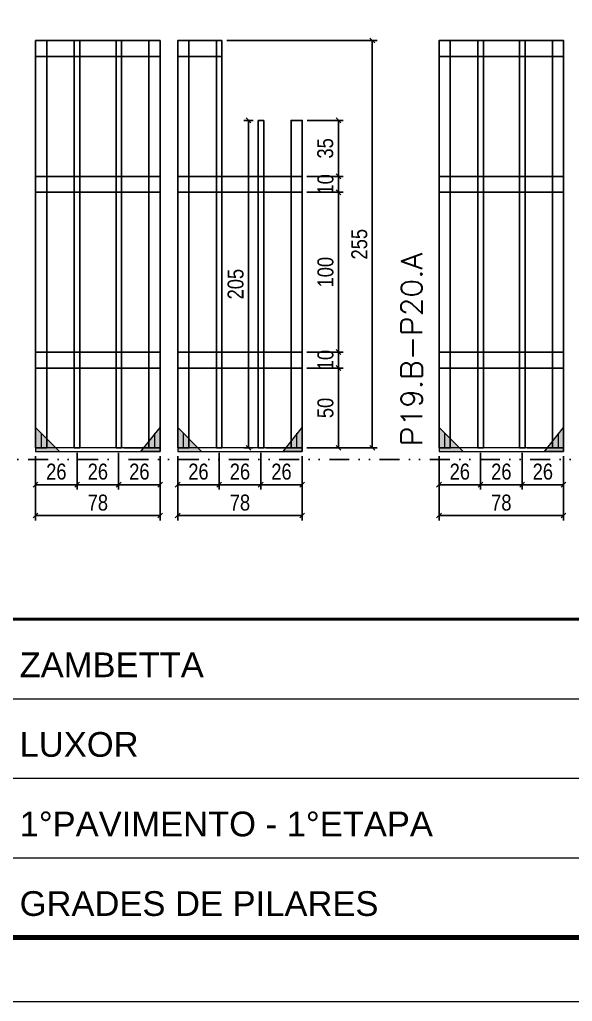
# Model space of a CAD drawing. Extents: x 14400 to 20667, y -21631 to 6985.
# Drawn here: x 16711 to 17057, y 2489 to 3104 of the extents above; entities that cross this region are included whole.
import ezdxf

# ---------------------------------------------------------------- set-up
doc = ezdxf.new("R2010")
doc.units = 0
for name, pattern in [('CONTINUO', [0]), ('DASHED', [0.75, 0.5, -0.25]), ('DIVIDE2', [0.625, 0.25, -0.125, 0, -0.125, 0, -0.125]), ('HIDDEN', [0.375, 0.25, -0.125])]:
    doc.linetypes.add(name, pattern=pattern)
for name, color, linetype in [('COTA', 241, 'Continuous'), ('Nível', 160, 'Continuous'), ('SARR_2.2x10', 60, 'Continuous'), ('SARR_3.5x7', 81, 'Continuous'), ('SARR_7x7', 40, 'Continuous')]:
    doc.layers.add(name, color=color, linetype=linetype)
for name, color, linetype, lineweight in [('Folhas', 255, 'Continuous', 9), ('Madeira', 126, 'Continuous', 18), ('Sarr 2.2x7', 40, 'Continuous', 9), ('SARRAFO DE PRESSAO', 251, 'DASHED', 9), ('Texto Seção', 7, 'Continuous', 15)]:
    doc.layers.add(name, color=color, linetype=linetype, lineweight=lineweight)
doc.styles.add('ARIAL', font='arial.ttf')
doc.styles.add('COTA TECNICA', font='techl___.ttf', dxfattribs={"height": 10})
doc.styles.add('REGUA-120', font='ROMANS.shx', dxfattribs={"height": 15})
doc.dimstyles.new('PAINEL', dxfattribs={"dimtxt": 10, "dimasz": 3, "dimexe": 3, "dimexo": 3, "dimgap": 3, "dimtad": 1, "dimdec": 1, "dimzin": 12, "dimdsep": 46, "dimtxsty": 'COTA TECNICA', "dimblk1": 'OBLIQUE', "dimblk2": 'OBLIQUE', "dimsah": 1, "dimcen": 0.9, "dimclrd": 4, "dimclre": 4, "dimclrt": 240, "dimadec": 1, "dimazin": 3, "dimtfac": 1, "dimtdec": 1, "dimtmove": 0, "dimatfit": 3, "dimfxl": 1, "dimtolj": 1, "dimtzin": 12, "dimarcsym": 0})

# ---------------------------------------------------------------- blocks, each defined once
blk = doc.blocks.new('9999999999')
at = {"color": 30, "linetype": 'CONTINUO'}
for p, q in [((98564.56, 34379.64), (99583.98, 34379.64)), ((98564.56, 34329.83), (99487.98, 34329.83)), ((98564.56, 34280.02), (99487.98, 34280.02))]:
    blk.add_line(p, q, dxfattribs=at)
at = {"color": 30, "linetype": 'CONTINUO', "const_width": 2}
blk.add_lwpolyline([(99583.98, 34230.21), (99583.98, 34414.45, 0.414214), (99568.98, 34429.45), (98228.98, 34429.45, 0.414214), (98213.98, 34414.45), (98213.98, 34245.21, 0.414214), (98228.98, 34230.21), (99583.98, 34230.21)], format="xyb", dxfattribs=at)
at = {"layer": 'Folhas'}
blk.add_lwpolyline([(98138.98, 34190.21), (99623.98, 34190.21), (99623.98, 35240.21), (98138.98, 35240.21)], close=True, dxfattribs=at)
at = {"layer": 'Folhas', "color": 30, "const_width": 3}
blk.add_lwpolyline([(98213.98, 34230.21), (99583.98, 34230.21), (99583.98, 35200.21), (98213.98, 35200.21)], close=True, dxfattribs=at)
at = {"color": 7, "linetype": 'Continuous', "ltscale": 5, "style": 'ARIAL'}
for s, height, p in [('ZAMBETTA', 15.483, (98837.68, 34393.13)), ('LUXOR', 15.483, (98837.68, 34343.32)), ('1°PAVIMENTO - 1°ETAPA', 15.4829, (98837.68, 34293.51)), ('GRADES DE PILARES', 15.4829, (98837.68, 34243.7))]:
    blk.add_text(s, height=height, dxfattribs=at).set_placement(p)
blk = doc.blocks.new('_Oblique')
at = {"color": 0, "linetype": 'ByBlock', "lineweight": -2}
blk.add_line((-0.5, -0.5), (0.5, 0.5), dxfattribs=at)
blk = doc.blocks.new('*D1056')
at = {"layer": 'COTA', "color": 4, "lineweight": -2, "transparency": 16777216}
for p, q in [((16809.66, 2830.29), (16809.66, 2809.46)), ((16835.66, 2832.49), (16835.66, 2809.46)), ((16809.66, 2812.46), (16835.66, 2812.46))]:
    blk.add_line(p, q, dxfattribs=at)
at = {"layer": 'Defpoints', "color": 0, "transparency": 16777216}
for p in [(16809.66, 2833.29), (16835.66, 2835.49), (16835.66, 2812.46)]:
    blk.add_point(p, dxfattribs=at)
at = {"layer": 'COTA', "color": 4, "lineweight": -2, "transparency": 16777216, "xscale": 3, "yscale": 3, "zscale": 3, "rotation": 180}
blk.add_blockref('_Oblique', (16809.66, 2812.46), dxfattribs=at)
at = {"layer": 'COTA', "color": 4, "lineweight": -2, "transparency": 16777216, "xscale": 3, "yscale": 3, "zscale": 3}
blk.add_blockref('_Oblique', (16835.66, 2812.46), dxfattribs=at)
at = {"layer": 'COTA', "color": 240, "transparency": 16777216, "insert": (16822.66, 2820.57), "char_height": 10, "attachment_point": 5, "style": 'COTA TECNICA'}
blk.add_mtext('\\A1;26', dxfattribs=at)
blk = doc.blocks.new('*D1057')
at = {"layer": 'COTA', "color": 4, "lineweight": -2, "transparency": 16777216}
for p, q in [((16835.66, 2832.49), (16835.66, 2809.46)), ((16861.66, 2832.49), (16861.66, 2809.46)), ((16835.66, 2812.46), (16861.66, 2812.46))]:
    blk.add_line(p, q, dxfattribs=at)
at = {"layer": 'Defpoints', "color": 0, "transparency": 16777216}
for p in [(16835.66, 2835.49), (16861.66, 2835.49), (16861.66, 2812.46)]:
    blk.add_point(p, dxfattribs=at)
at = {"layer": 'COTA', "color": 4, "lineweight": -2, "transparency": 16777216, "xscale": 3, "yscale": 3, "zscale": 3, "rotation": 180}
blk.add_blockref('_Oblique', (16835.66, 2812.46), dxfattribs=at)
at = {"layer": 'COTA', "color": 4, "lineweight": -2, "transparency": 16777216, "xscale": 3, "yscale": 3, "zscale": 3}
blk.add_blockref('_Oblique', (16861.66, 2812.46), dxfattribs=at)
at = {"layer": 'COTA', "color": 240, "transparency": 16777216, "insert": (16848.66, 2820.57), "char_height": 10, "attachment_point": 5, "style": 'COTA TECNICA'}
blk.add_mtext('\\A1;26', dxfattribs=at)
blk = doc.blocks.new('*D1058')
at = {"layer": 'COTA', "color": 4, "lineweight": -2, "transparency": 16777216}
for p, q in [((16861.66, 2832.49), (16861.66, 2809.46)), ((16887.66, 2830.29), (16887.66, 2809.46)), ((16861.66, 2812.46), (16887.66, 2812.46))]:
    blk.add_line(p, q, dxfattribs=at)
at = {"layer": 'Defpoints', "color": 0, "transparency": 16777216}
for p in [(16861.66, 2835.49), (16887.66, 2833.29), (16887.66, 2812.46)]:
    blk.add_point(p, dxfattribs=at)
at = {"layer": 'COTA', "color": 4, "lineweight": -2, "transparency": 16777216, "xscale": 3, "yscale": 3, "zscale": 3, "rotation": 180}
blk.add_blockref('_Oblique', (16861.66, 2812.46), dxfattribs=at)
at = {"layer": 'COTA', "color": 4, "lineweight": -2, "transparency": 16777216, "xscale": 3, "yscale": 3, "zscale": 3}
blk.add_blockref('_Oblique', (16887.66, 2812.46), dxfattribs=at)
at = {"layer": 'COTA', "color": 240, "transparency": 16777216, "insert": (16874.66, 2820.57), "char_height": 10, "attachment_point": 5, "style": 'COTA TECNICA'}
blk.add_mtext('\\A1;26', dxfattribs=at)
blk = doc.blocks.new('*D1059')
at = {"layer": 'COTA', "color": 4, "lineweight": -2, "transparency": 16777216}
for p, q in [((16809.66, 2830.29), (16809.66, 2790.11)), ((16887.66, 2830.28), (16887.66, 2790.11)), ((16809.66, 2793.11), (16887.66, 2793.11))]:
    blk.add_line(p, q, dxfattribs=at)
at = {"layer": 'Defpoints', "color": 0, "transparency": 16777216}
for p in [(16809.66, 2833.29), (16887.66, 2833.28), (16887.66, 2793.11)]:
    blk.add_point(p, dxfattribs=at)
at = {"layer": 'COTA', "color": 4, "lineweight": -2, "transparency": 16777216, "xscale": 3, "yscale": 3, "zscale": 3, "rotation": 180}
blk.add_blockref('_Oblique', (16809.66, 2793.11), dxfattribs=at)
at = {"layer": 'COTA', "color": 4, "lineweight": -2, "transparency": 16777216, "xscale": 3, "yscale": 3, "zscale": 3}
blk.add_blockref('_Oblique', (16887.66, 2793.11), dxfattribs=at)
at = {"layer": 'COTA', "color": 240, "transparency": 16777216, "insert": (16848.66, 2801.2), "char_height": 10, "attachment_point": 5, "style": 'COTA TECNICA'}
blk.add_mtext('\\A1;78', dxfattribs=at)
blk = doc.blocks.new('*D1060')
at = {"layer": 'COTA', "color": 4, "lineweight": -2, "transparency": 16777216}
for p, q in [((16890.65, 2885.49), (16913.35, 2885.49)), ((16910.35, 2835.49), (16910.35, 2885.49)), ((16890.65, 2835.49), (16913.35, 2835.49))]:
    blk.add_line(p, q, dxfattribs=at)
at = {"layer": 'Defpoints', "color": 0, "transparency": 16777216}
for p in [(16887.65, 2885.49), (16910.35, 2885.49), (16887.65, 2835.49)]:
    blk.add_point(p, dxfattribs=at)
at = {"layer": 'COTA', "color": 4, "lineweight": -2, "transparency": 16777216, "xscale": 3, "yscale": 3, "zscale": 3}
for p, rotation in [((16910.35, 2885.49), 90), ((16910.35, 2835.49), 270)]:
    blk.add_blockref('_Oblique', p, dxfattribs=dict(at, rotation=rotation))
at = {"layer": 'COTA', "color": 240, "transparency": 16777216, "insert": (16902.24, 2860.49), "char_height": 10, "attachment_point": 5, "rotation": 90, "style": 'COTA TECNICA'}
blk.add_mtext('\\A1;50', dxfattribs=at)
blk = doc.blocks.new('*D1061')
at = {"layer": 'COTA', "color": 4, "lineweight": -2, "transparency": 16777216}
for p, q in [((16890.65, 2895.49), (16913.35, 2895.49)), ((16910.35, 2885.49), (16910.35, 2895.49)), ((16890.65, 2885.49), (16913.35, 2885.49))]:
    blk.add_line(p, q, dxfattribs=at)
at = {"layer": 'Defpoints', "color": 0, "transparency": 16777216}
for p in [(16887.65, 2895.49), (16910.35, 2895.49), (16887.65, 2885.49)]:
    blk.add_point(p, dxfattribs=at)
at = {"layer": 'COTA', "color": 4, "lineweight": -2, "transparency": 16777216, "xscale": 3, "yscale": 3, "zscale": 3}
for p, rotation in [((16910.35, 2895.49), 90), ((16910.35, 2885.49), 270)]:
    blk.add_blockref('_Oblique', p, dxfattribs=dict(at, rotation=rotation))
at = {"layer": 'COTA', "color": 240, "transparency": 16777216, "insert": (16902.25, 2890.49), "char_height": 10, "attachment_point": 5, "rotation": 90, "style": 'COTA TECNICA'}
blk.add_mtext('\\A1;10', dxfattribs=at)
blk = doc.blocks.new('*D1062')
at = {"layer": 'COTA', "color": 4, "lineweight": -2, "transparency": 16777216}
for p, q in [((16890.65, 2995.49), (16913.35, 2995.49)), ((16910.35, 2895.49), (16910.35, 2995.49)), ((16890.65, 2895.49), (16913.35, 2895.49))]:
    blk.add_line(p, q, dxfattribs=at)
at = {"layer": 'Defpoints', "color": 0, "transparency": 16777216}
for p in [(16887.65, 2995.49), (16910.35, 2995.49), (16887.65, 2895.49)]:
    blk.add_point(p, dxfattribs=at)
at = {"layer": 'COTA', "color": 4, "lineweight": -2, "transparency": 16777216, "xscale": 3, "yscale": 3, "zscale": 3}
for p, rotation in [((16910.35, 2995.49), 90), ((16910.35, 2895.49), 270)]:
    blk.add_blockref('_Oblique', p, dxfattribs=dict(at, rotation=rotation))
at = {"layer": 'COTA', "color": 240, "transparency": 16777216, "insert": (16902.25, 2945.49), "char_height": 10, "attachment_point": 5, "rotation": 90, "style": 'COTA TECNICA'}
blk.add_mtext('\\A1;100', dxfattribs=at)
blk = doc.blocks.new('*D1063')
at = {"layer": 'COTA', "color": 4, "lineweight": -2, "transparency": 16777216}
for p, q in [((16890.65, 3005.49), (16913.35, 3005.49)), ((16910.35, 2995.49), (16910.35, 3005.49)), ((16890.65, 2995.49), (16913.35, 2995.49))]:
    blk.add_line(p, q, dxfattribs=at)
at = {"layer": 'Defpoints', "color": 0, "transparency": 16777216}
for p in [(16887.65, 3005.49), (16910.35, 3005.49), (16887.65, 2995.49)]:
    blk.add_point(p, dxfattribs=at)
at = {"layer": 'COTA', "color": 4, "lineweight": -2, "transparency": 16777216, "xscale": 3, "yscale": 3, "zscale": 3}
for p, rotation in [((16910.35, 3005.49), 90), ((16910.35, 2995.49), 270)]:
    blk.add_blockref('_Oblique', p, dxfattribs=dict(at, rotation=rotation))
at = {"layer": 'COTA', "color": 240, "transparency": 16777216, "insert": (16902.25, 3000.49), "char_height": 10, "attachment_point": 5, "rotation": 90, "style": 'COTA TECNICA'}
blk.add_mtext('\\A1;10', dxfattribs=at)
blk = doc.blocks.new('*D1064')
at = {"layer": 'COTA', "color": 4, "lineweight": -2, "transparency": 16777216}
for p, q in [((16720.66, 2830.29), (16720.66, 2809.46)), ((16746.66, 2832.49), (16746.66, 2809.46)), ((16720.66, 2812.46), (16746.66, 2812.46))]:
    blk.add_line(p, q, dxfattribs=at)
at = {"layer": 'Defpoints', "color": 0, "transparency": 16777216}
for p in [(16720.66, 2833.29), (16746.66, 2835.49), (16746.66, 2812.46)]:
    blk.add_point(p, dxfattribs=at)
at = {"layer": 'COTA', "color": 4, "lineweight": -2, "transparency": 16777216, "xscale": 3, "yscale": 3, "zscale": 3, "rotation": 180}
blk.add_blockref('_Oblique', (16720.66, 2812.46), dxfattribs=at)
at = {"layer": 'COTA', "color": 4, "lineweight": -2, "transparency": 16777216, "xscale": 3, "yscale": 3, "zscale": 3}
blk.add_blockref('_Oblique', (16746.66, 2812.46), dxfattribs=at)
at = {"layer": 'COTA', "color": 240, "transparency": 16777216, "insert": (16733.66, 2820.57), "char_height": 10, "attachment_point": 5, "style": 'COTA TECNICA'}
blk.add_mtext('\\A1;26', dxfattribs=at)
blk = doc.blocks.new('*D1065')
at = {"layer": 'COTA', "color": 4, "lineweight": -2, "transparency": 16777216}
for p, q in [((16746.66, 2832.49), (16746.66, 2809.46)), ((16772.66, 2832.49), (16772.66, 2809.46)), ((16746.66, 2812.46), (16772.66, 2812.46))]:
    blk.add_line(p, q, dxfattribs=at)
at = {"layer": 'Defpoints', "color": 0, "transparency": 16777216}
for p in [(16746.66, 2835.49), (16772.66, 2835.49), (16772.66, 2812.46)]:
    blk.add_point(p, dxfattribs=at)
at = {"layer": 'COTA', "color": 4, "lineweight": -2, "transparency": 16777216, "xscale": 3, "yscale": 3, "zscale": 3, "rotation": 180}
blk.add_blockref('_Oblique', (16746.66, 2812.46), dxfattribs=at)
at = {"layer": 'COTA', "color": 4, "lineweight": -2, "transparency": 16777216, "xscale": 3, "yscale": 3, "zscale": 3}
blk.add_blockref('_Oblique', (16772.66, 2812.46), dxfattribs=at)
at = {"layer": 'COTA', "color": 240, "transparency": 16777216, "insert": (16759.66, 2820.57), "char_height": 10, "attachment_point": 5, "style": 'COTA TECNICA'}
blk.add_mtext('\\A1;26', dxfattribs=at)
blk = doc.blocks.new('*D1066')
at = {"layer": 'COTA', "color": 4, "lineweight": -2, "transparency": 16777216}
for p, q in [((16772.66, 2832.49), (16772.66, 2809.46)), ((16798.66, 2830.29), (16798.66, 2809.46)), ((16772.66, 2812.46), (16798.66, 2812.46))]:
    blk.add_line(p, q, dxfattribs=at)
at = {"layer": 'Defpoints', "color": 0, "transparency": 16777216}
for p in [(16772.66, 2835.49), (16798.66, 2833.29), (16798.66, 2812.46)]:
    blk.add_point(p, dxfattribs=at)
at = {"layer": 'COTA', "color": 4, "lineweight": -2, "transparency": 16777216, "xscale": 3, "yscale": 3, "zscale": 3, "rotation": 180}
blk.add_blockref('_Oblique', (16772.66, 2812.46), dxfattribs=at)
at = {"layer": 'COTA', "color": 4, "lineweight": -2, "transparency": 16777216, "xscale": 3, "yscale": 3, "zscale": 3}
blk.add_blockref('_Oblique', (16798.66, 2812.46), dxfattribs=at)
at = {"layer": 'COTA', "color": 240, "transparency": 16777216, "insert": (16785.66, 2820.57), "char_height": 10, "attachment_point": 5, "style": 'COTA TECNICA'}
blk.add_mtext('\\A1;26', dxfattribs=at)
blk = doc.blocks.new('*D1067')
at = {"layer": 'COTA', "color": 4, "lineweight": -2, "transparency": 16777216}
for p, q in [((16720.66, 2830.29), (16720.66, 2790.11)), ((16798.66, 2830.28), (16798.66, 2790.11)), ((16720.66, 2793.11), (16798.66, 2793.11))]:
    blk.add_line(p, q, dxfattribs=at)
at = {"layer": 'Defpoints', "color": 0, "transparency": 16777216}
for p in [(16720.66, 2833.29), (16798.66, 2833.28), (16798.66, 2793.11)]:
    blk.add_point(p, dxfattribs=at)
at = {"layer": 'COTA', "color": 4, "lineweight": -2, "transparency": 16777216, "xscale": 3, "yscale": 3, "zscale": 3, "rotation": 180}
blk.add_blockref('_Oblique', (16720.66, 2793.11), dxfattribs=at)
at = {"layer": 'COTA', "color": 4, "lineweight": -2, "transparency": 16777216, "xscale": 3, "yscale": 3, "zscale": 3}
blk.add_blockref('_Oblique', (16798.66, 2793.11), dxfattribs=at)
at = {"layer": 'COTA', "color": 240, "transparency": 16777216, "insert": (16759.66, 2801.2), "char_height": 10, "attachment_point": 5, "style": 'COTA TECNICA'}
blk.add_mtext('\\A1;78', dxfattribs=at)
blk = doc.blocks.new('*D1068')
at = {"layer": 'COTA', "color": 4, "lineweight": -2, "transparency": 16777216}
for p, q in [((16840.41, 3090.52), (16934.57, 3090.52)), ((16931.57, 2835.49), (16931.57, 3090.52)), ((16890.66, 2835.49), (16934.57, 2835.49))]:
    blk.add_line(p, q, dxfattribs=at)
at = {"layer": 'Defpoints', "color": 0, "transparency": 16777216}
for p in [(16837.41, 3090.52), (16931.57, 3090.52), (16887.66, 2835.49)]:
    blk.add_point(p, dxfattribs=at)
at = {"layer": 'COTA', "color": 4, "lineweight": -2, "transparency": 16777216, "xscale": 3, "yscale": 3, "zscale": 3}
for p, rotation in [((16931.57, 3090.52), 90), ((16931.57, 2835.49), 270)]:
    blk.add_blockref('_Oblique', p, dxfattribs=dict(at, rotation=rotation))
at = {"layer": 'COTA', "color": 240, "transparency": 16777216, "insert": (16923.46, 2963), "char_height": 10, "attachment_point": 5, "rotation": 90, "style": 'COTA TECNICA'}
blk.add_mtext('\\A1;255', dxfattribs=at)
blk = doc.blocks.new('*D1069')
at = {"layer": 'COTA', "color": 4, "lineweight": -2, "transparency": 16777216}
for p, q in [((16890.66, 3040.52), (16913.35, 3040.52)), ((16910.35, 3005.49), (16910.35, 3040.52)), ((16890.66, 3005.49), (16913.35, 3005.49))]:
    blk.add_line(p, q, dxfattribs=at)
at = {"layer": 'Defpoints', "color": 0, "transparency": 16777216}
for p in [(16887.66, 3040.52), (16910.35, 3040.52), (16887.66, 3005.49)]:
    blk.add_point(p, dxfattribs=at)
at = {"layer": 'COTA', "color": 4, "lineweight": -2, "transparency": 16777216, "xscale": 3, "yscale": 3, "zscale": 3}
for p, rotation in [((16910.35, 3040.52), 90), ((16910.35, 3005.49), 270)]:
    blk.add_blockref('_Oblique', p, dxfattribs=dict(at, rotation=rotation))
at = {"layer": 'COTA', "color": 240, "transparency": 16777216, "insert": (16902.13, 3023), "char_height": 10, "attachment_point": 5, "rotation": 90, "style": 'COTA TECNICA'}
blk.add_mtext('\\A1;35', dxfattribs=at)
blk = doc.blocks.new('*D1070')
at = {"layer": 'COTA', "color": 4, "lineweight": -2, "transparency": 16777216}
for p, q in [((16857.03, 3040.52), (16851.08, 3040.52)), ((16854.08, 3040.52), (16854.08, 2835.49)), ((16857.03, 2835.49), (16851.08, 2835.49))]:
    blk.add_line(p, q, dxfattribs=at)
at = {"layer": 'Defpoints', "color": 0, "transparency": 16777216}
for p in [(16860.03, 3040.52), (16854.08, 2835.49), (16860.03, 2835.49)]:
    blk.add_point(p, dxfattribs=at)
at = {"layer": 'COTA', "color": 4, "lineweight": -2, "transparency": 16777216, "xscale": 3, "yscale": 3, "zscale": 3}
for p, rotation in [((16854.08, 3040.52), 90), ((16854.08, 2835.49), 270)]:
    blk.add_blockref('_Oblique', p, dxfattribs=dict(at, rotation=rotation))
at = {"layer": 'COTA', "color": 240, "transparency": 16777216, "insert": (16845.97, 2938), "char_height": 10, "attachment_point": 5, "rotation": 90, "style": 'COTA TECNICA'}
blk.add_mtext('\\A1;205', dxfattribs=at)
blk = doc.blocks.new('*D1079')
at = {"layer": 'COTA', "color": 4, "lineweight": -2, "transparency": 16777216}
for p, q in [((16973.37, 2830.29), (16973.37, 2809.46)), ((16999.37, 2832.49), (16999.37, 2809.46)), ((16973.37, 2812.46), (16999.37, 2812.46))]:
    blk.add_line(p, q, dxfattribs=at)
at = {"layer": 'Defpoints', "color": 0, "transparency": 16777216}
for p in [(16973.37, 2833.29), (16999.37, 2835.49), (16999.37, 2812.46)]:
    blk.add_point(p, dxfattribs=at)
at = {"layer": 'COTA', "color": 4, "lineweight": -2, "transparency": 16777216, "xscale": 3, "yscale": 3, "zscale": 3, "rotation": 180}
blk.add_blockref('_Oblique', (16973.37, 2812.46), dxfattribs=at)
at = {"layer": 'COTA', "color": 4, "lineweight": -2, "transparency": 16777216, "xscale": 3, "yscale": 3, "zscale": 3}
blk.add_blockref('_Oblique', (16999.37, 2812.46), dxfattribs=at)
at = {"layer": 'COTA', "color": 240, "transparency": 16777216, "insert": (16986.37, 2820.57), "char_height": 10, "attachment_point": 5, "style": 'COTA TECNICA'}
blk.add_mtext('\\A1;26', dxfattribs=at)
blk = doc.blocks.new('*D1080')
at = {"layer": 'COTA', "color": 4, "lineweight": -2, "transparency": 16777216}
for p, q in [((16999.37, 2832.49), (16999.37, 2809.46)), ((17025.37, 2832.49), (17025.37, 2809.46)), ((16999.37, 2812.46), (17025.37, 2812.46))]:
    blk.add_line(p, q, dxfattribs=at)
at = {"layer": 'Defpoints', "color": 0, "transparency": 16777216}
for p in [(16999.37, 2835.49), (17025.37, 2835.49), (17025.37, 2812.46)]:
    blk.add_point(p, dxfattribs=at)
at = {"layer": 'COTA', "color": 4, "lineweight": -2, "transparency": 16777216, "xscale": 3, "yscale": 3, "zscale": 3, "rotation": 180}
blk.add_blockref('_Oblique', (16999.37, 2812.46), dxfattribs=at)
at = {"layer": 'COTA', "color": 4, "lineweight": -2, "transparency": 16777216, "xscale": 3, "yscale": 3, "zscale": 3}
blk.add_blockref('_Oblique', (17025.37, 2812.46), dxfattribs=at)
at = {"layer": 'COTA', "color": 240, "transparency": 16777216, "insert": (17012.37, 2820.57), "char_height": 10, "attachment_point": 5, "style": 'COTA TECNICA'}
blk.add_mtext('\\A1;26', dxfattribs=at)
blk = doc.blocks.new('*D1081')
at = {"layer": 'COTA', "color": 4, "lineweight": -2, "transparency": 16777216}
for p, q in [((17025.37, 2832.49), (17025.37, 2809.46)), ((17051.37, 2830.29), (17051.37, 2809.46)), ((17025.37, 2812.46), (17051.37, 2812.46))]:
    blk.add_line(p, q, dxfattribs=at)
at = {"layer": 'Defpoints', "color": 0, "transparency": 16777216}
for p in [(17025.37, 2835.49), (17051.37, 2833.29), (17051.37, 2812.46)]:
    blk.add_point(p, dxfattribs=at)
at = {"layer": 'COTA', "color": 4, "lineweight": -2, "transparency": 16777216, "xscale": 3, "yscale": 3, "zscale": 3, "rotation": 180}
blk.add_blockref('_Oblique', (17025.37, 2812.46), dxfattribs=at)
at = {"layer": 'COTA', "color": 4, "lineweight": -2, "transparency": 16777216, "xscale": 3, "yscale": 3, "zscale": 3}
blk.add_blockref('_Oblique', (17051.37, 2812.46), dxfattribs=at)
at = {"layer": 'COTA', "color": 240, "transparency": 16777216, "insert": (17038.37, 2820.57), "char_height": 10, "attachment_point": 5, "style": 'COTA TECNICA'}
blk.add_mtext('\\A1;26', dxfattribs=at)
blk = doc.blocks.new('*D1082')
at = {"layer": 'COTA', "color": 4, "lineweight": -2, "transparency": 16777216}
for p, q in [((16973.37, 2830.29), (16973.37, 2790.11)), ((17051.37, 2830.28), (17051.37, 2790.11)), ((16973.37, 2793.11), (17051.37, 2793.11))]:
    blk.add_line(p, q, dxfattribs=at)
at = {"layer": 'Defpoints', "color": 0, "transparency": 16777216}
for p in [(16973.37, 2833.29), (17051.37, 2833.28), (17051.37, 2793.11)]:
    blk.add_point(p, dxfattribs=at)
at = {"layer": 'COTA', "color": 4, "lineweight": -2, "transparency": 16777216, "xscale": 3, "yscale": 3, "zscale": 3, "rotation": 180}
blk.add_blockref('_Oblique', (16973.37, 2793.11), dxfattribs=at)
at = {"layer": 'COTA', "color": 4, "lineweight": -2, "transparency": 16777216, "xscale": 3, "yscale": 3, "zscale": 3}
blk.add_blockref('_Oblique', (17051.37, 2793.11), dxfattribs=at)
at = {"layer": 'COTA', "color": 240, "transparency": 16777216, "insert": (17012.37, 2801.2), "char_height": 10, "attachment_point": 5, "style": 'COTA TECNICA'}
blk.add_mtext('\\A1;78', dxfattribs=at)

msp = doc.modelspace()

# ---------------------------------------------------------------- hatches: boundary and pattern name
at = {"layer": 'Madeira'}
h = msp.add_hatch(color=252, dxfattribs=at)
h.dxf.hatch_style = 2
h.paths.add_polyline_path([(16720.66, 2848.29), (16720.66, 2833.29), (16735.66, 2833.29)])
h = msp.add_hatch(color=252, dxfattribs=at)
h.dxf.hatch_style = 2
h.paths.add_polyline_path([(16798.66, 2848.29), (16798.66, 2833.29), (16786.66, 2833.29)])
h = msp.add_hatch(color=252, dxfattribs=at)
h.dxf.hatch_style = 2
h.paths.add_polyline_path([(16809.66, 2848.29), (16809.66, 2833.29), (16824.66, 2833.29)])
h = msp.add_hatch(color=252, dxfattribs=at)
h.dxf.hatch_style = 2
h.paths.add_polyline_path([(16887.66, 2848.29), (16887.66, 2833.29), (16875.66, 2833.29)])
h = msp.add_hatch(color=252, dxfattribs=at)
h.dxf.hatch_style = 2
h.paths.add_polyline_path([(16973.37, 2848.29), (16973.37, 2833.29), (16988.37, 2833.29)])
h = msp.add_hatch(color=252, dxfattribs=at)
h.dxf.hatch_style = 2
h.paths.add_polyline_path([(17051.37, 2848.29), (17051.37, 2833.29), (17039.37, 2833.29)])

# ---------------------------------------------------------------- linework, layer by layer
at = {"layer": 'Madeira', "color": 250, "linetype": 'HIDDEN'}
for p, q in [((16724.16, 2844.79), (16724.16, 2835.49)), ((16795.16, 2844.79), (16795.16, 2835.49)), ((16813.16, 2844.79), (16813.16, 2835.49)), ((16884.16, 2844.79), (16884.16, 2835.49)), ((16976.87, 2844.79), (16976.87, 2835.49)), ((17047.87, 2844.79), (17047.87, 2835.49)), ((16730.49, 2835.49), (16720.66, 2835.49)), ((16730.49, 2835.49), (16720.66, 2835.49)), ((16788.82, 2835.49), (16798.66, 2835.49)), ((16788.82, 2835.49), (16798.66, 2835.49)), ((16819.49, 2835.49), (16809.66, 2835.49)), ((16819.49, 2835.49), (16809.66, 2835.49)), ((16877.82, 2835.49), (16887.66, 2835.49)), ((16877.82, 2835.49), (16887.66, 2835.49)), ((16983.2, 2835.49), (16973.37, 2835.49)), ((16983.2, 2835.49), (16973.37, 2835.49)), ((17041.54, 2835.49), (17051.37, 2835.49)), ((17041.54, 2835.49), (17051.37, 2835.49))]:
    msp.add_line(p, q, dxfattribs=at)
at = {"layer": 'Madeira', "color": 1, "linetype": 'HIDDEN'}
for p, q in [((16724.16, 2844.79), (16724.16, 2835.49)), ((16727.66, 2841.28), (16727.66, 2835.49)), ((16795.16, 2844.79), (16795.16, 2835.49)), ((16813.16, 2844.79), (16813.16, 2835.49)), ((16816.66, 2841.28), (16816.66, 2835.49)), ((16884.16, 2844.79), (16884.16, 2835.49)), ((16976.87, 2844.79), (16976.87, 2835.49)), ((16980.37, 2841.28), (16980.37, 2835.49)), ((17047.87, 2844.79), (17047.87, 2835.49)), ((16736.46, 2835.49), (16720.66, 2835.49)), ((16775.86, 2835.49), (16798.66, 2835.49)), ((16825.46, 2835.49), (16809.66, 2835.49)), ((16864.86, 2835.49), (16887.66, 2835.49)), ((16989.17, 2835.49), (16973.37, 2835.49)), ((17028.57, 2835.49), (17051.37, 2835.49))]:
    msp.add_line(p, q, dxfattribs=at)
at = {"layer": 'Madeira', "color": 250}
for p, q in [((16720.66, 2835.49), (16720.66, 2833.29)), ((16720.66, 2835.49), (16720.66, 2833.29)), ((16720.66, 2835.49), (16720.66, 2833.29)), ((16809.66, 2835.49), (16809.66, 2833.29)), ((16809.66, 2835.49), (16809.66, 2833.29)), ((16809.66, 2835.49), (16809.66, 2833.29)), ((16973.37, 2835.49), (16973.37, 2833.29)), ((16973.37, 2835.49), (16973.37, 2833.29)), ((16973.37, 2835.49), (16973.37, 2833.29))]:
    msp.add_line(p, q, dxfattribs=at)
at = {"layer": 'Madeira', "color": 0}
for points in [[(16720.66, 2848.29), (16720.66, 2833.29), (16735.66, 2833.29), (16720.66, 2848.29)], [(16798.66, 2848.29), (16798.66, 2833.29), (16786.66, 2833.29), (16798.66, 2848.29)], [(16809.66, 2848.29), (16809.66, 2833.29), (16824.66, 2833.29), (16809.66, 2848.29)], [(16887.66, 2848.29), (16887.66, 2833.29), (16875.66, 2833.29), (16887.66, 2848.29)], [(16973.37, 2848.29), (16973.37, 2833.29), (16988.37, 2833.29), (16973.37, 2848.29)], [(17051.37, 2848.29), (17051.37, 2833.29), (17039.37, 2833.29), (17051.37, 2848.29)]]:
    msp.add_lwpolyline(points, dxfattribs=at)
at = {"layer": 'Nível', "color": 4, "linetype": 'DIVIDE2', "ltscale": 50}
msp.add_line((16086.97, 2828.29), (17456.97, 2828.29), dxfattribs=at)
at = {"layer": 'Sarr 2.2x7'}
for p, q in [((16720.66, 2835.49), (16720.66, 2833.29)), ((16798.66, 2833.29), (16798.66, 2835.49)), ((16809.66, 2835.49), (16809.66, 2833.29)), ((16887.66, 2833.29), (16887.66, 2835.49)), ((16973.37, 2835.49), (16973.37, 2833.29)), ((17051.37, 2833.29), (17051.37, 2835.49))]:
    msp.add_line(p, q, dxfattribs=at)
for points in [[(16798.66, 2835.49), (16720.66, 2835.49), (16720.66, 2833.29), (16798.66, 2833.29)], [(16887.66, 2835.49), (16809.66, 2835.49), (16809.66, 2833.29), (16887.66, 2833.29)], [(17051.37, 2835.49), (16973.37, 2835.49), (16973.37, 2833.29), (17051.37, 2833.29)]]:
    msp.add_lwpolyline(points, close=True, dxfattribs=at)
at = {"layer": 'SARR_2.2x10'}
for points in [[(16720.66, 3090.52), (16798.66, 3090.52), (16798.66, 3080.52), (16720.66, 3080.52)], [(16809.66, 3090.52), (16837.28, 3090.52), (16837.28, 3080.52), (16809.66, 3080.52)], [(16973.37, 3090.52), (17051.37, 3090.52), (17051.37, 3080.52), (16973.37, 3080.52)], [(16720.66, 3005.49), (16798.66, 3005.49), (16798.66, 2995.49), (16720.66, 2995.49)], [(16809.66, 3005.49), (16887.66, 3005.49), (16887.66, 2995.49), (16809.66, 2995.49)], [(16973.37, 3005.49), (17051.37, 3005.49), (17051.37, 2995.49), (16973.37, 2995.49)], [(16720.66, 2895.49), (16798.66, 2895.49), (16798.66, 2885.49), (16720.66, 2885.49)], [(16809.66, 2895.49), (16887.66, 2895.49), (16887.66, 2885.49), (16809.66, 2885.49)], [(16973.37, 2895.49), (17051.37, 2895.49), (17051.37, 2885.49), (16973.37, 2885.49)]]:
    msp.add_lwpolyline(points, close=True, dxfattribs=at)
at = {"layer": 'SARR_3.5x7'}
for p, q in [((16744.91, 2835.49), (16744.91, 3090.52)), ((16744.91, 3090.52), (16746.66, 3090.52)), ((16748.41, 3090.52), (16746.66, 3090.52)), ((16748.41, 2835.49), (16748.41, 3090.52)), ((16771.03, 2835.49), (16771.03, 3090.52)), ((16771.03, 3090.52), (16772.78, 3090.52)), ((16774.53, 3090.52), (16772.78, 3090.52)), ((16774.53, 2835.49), (16774.53, 3090.52)), ((16833.91, 2835.49), (16833.91, 3090.52)), ((16833.91, 3090.52), (16835.66, 3090.52)), ((16837.41, 3090.52), (16835.66, 3090.52)), ((16837.41, 2835.49), (16837.41, 3090.52)), ((16997.62, 2835.49), (16997.62, 3090.52)), ((16997.62, 3090.52), (16999.37, 3090.52)), ((17001.12, 3090.52), (16999.37, 3090.52)), ((17001.12, 2835.49), (17001.12, 3090.52)), ((17023.75, 2835.49), (17023.75, 3090.52)), ((17023.75, 3090.52), (17025.5, 3090.52)), ((17027.25, 3090.52), (17025.5, 3090.52)), ((17027.25, 2835.49), (17027.25, 3090.52)), ((16860.03, 2835.49), (16860.03, 3040.52)), ((16860.03, 3040.52), (16861.78, 3040.52)), ((16863.53, 3040.52), (16861.78, 3040.52)), ((16863.53, 2835.49), (16863.53, 3040.52)), ((16744.91, 2835.49), (16746.66, 2835.49)), ((16748.41, 2835.49), (16746.66, 2835.49)), ((16771.03, 2835.49), (16772.78, 2835.49)), ((16774.53, 2835.49), (16772.78, 2835.49)), ((16833.91, 2835.49), (16835.66, 2835.49)), ((16837.41, 2835.49), (16835.66, 2835.49)), ((16860.03, 2835.49), (16861.78, 2835.49)), ((16863.53, 2835.49), (16861.78, 2835.49)), ((16997.62, 2835.49), (16999.37, 2835.49)), ((17001.12, 2835.49), (16999.37, 2835.49)), ((17023.75, 2835.49), (17025.5, 2835.49)), ((17027.25, 2835.49), (17025.5, 2835.49))]:
    msp.add_line(p, q, dxfattribs=at)
at = {"layer": 'SARR_7x7'}
for points in [[(16720.66, 2835.49), (16727.66, 2835.49), (16727.66, 3090.52), (16720.66, 3090.52)], [(16791.66, 2835.49), (16798.66, 2835.49), (16798.66, 3090.52), (16791.66, 3090.52)], [(16809.66, 2835.49), (16816.66, 2835.49), (16816.66, 3090.52), (16809.66, 3090.52)], [(16973.37, 2835.49), (16980.37, 2835.49), (16980.37, 3090.52), (16973.37, 3090.52)], [(17044.37, 2835.49), (17051.37, 2835.49), (17051.37, 3090.52), (17044.37, 3090.52)], [(16880.66, 2835.49), (16887.66, 2835.49), (16887.66, 3040.52), (16880.66, 3040.52)]]:
    msp.add_lwpolyline(points, close=True, dxfattribs=at)

# ---------------------------------------------------------------- block references
at = {"layer": 'SARRAFO DE PRESSAO', "color": 6, "linetype": 'ByBlock'}
msp.add_blockref('9999999999', (-82127.01, -31701.2), dxfattribs=at)

# ---------------------------------------------------------------- texts
at = {"layer": 'Texto Seção', "style": 'REGUA-120', "width": 1.05}
msp.add_text('P19.B-P20.A', height=13, rotation=90, dxfattribs=at).set_placement((16962.69, 2836.58))

# ---------------------------------------------------------------- dimensions: what is measured, and where the dimension line sits
at = {"layer": 'COTA'}
for base, p1, p2, picture, middle in [((16931.57, 3090.52), (16887.66, 2835.49), (16837.41, 3090.52), '*D1068', (16923.46, 2963)), ((16910.35, 2995.49), (16887.65, 2895.49), (16887.65, 2995.49), '*D1062', (16902.25, 2945.49)), ((16910.35, 2885.49), (16887.65, 2835.49), (16887.65, 2885.49), '*D1060', (16902.24, 2860.49))]:
    dim = msp.add_linear_dim(base=base, p1=p1, p2=p2, angle=90, dimstyle='PAINEL', override={"dimtmove": 1}, dxfattribs=at)
    dim.commit()
    dim.dimension.update_dxf_attribs({"geometry": picture, "text_midpoint": middle})
for base, p1, p2, picture, middle in [((16854.08, 2835.49), (16860.03, 3040.52), (16860.03, 2835.49), '*D1070', (16845.97, 2938)), ((16910.35, 3040.52), (16887.66, 3005.49), (16887.66, 3040.52), '*D1069', (16902.13, 3023))]:
    dim = msp.add_linear_dim(base=base, p1=p1, p2=p2, angle=90, dimstyle='PAINEL', dxfattribs=at)
    dim.commit()
    dim.dimension.update_dxf_attribs({"geometry": picture, "text_midpoint": middle})
for base, p1, p2, picture, middle in [((16910.35, 3005.49), (16887.65, 2995.49), (16887.65, 3005.49), '*D1063', (16910.35, 3000.49)), ((16910.35, 2895.49), (16887.65, 2885.49), (16887.65, 2895.49), '*D1061', (16910.35, 2890.49))]:
    dim = msp.add_linear_dim(base=base, p1=p1, p2=p2, angle=90, dimstyle='PAINEL', override={"dimtmove": 1}, dxfattribs=at)
    dim.commit()
    dim.dimension.update_dxf_attribs({"geometry": picture, "text_midpoint": middle, "dimtype": 160})
for base, p1, p2, picture, middle in [((16746.66, 2812.46), (16720.66, 2833.29), (16746.66, 2835.49), '*D1064', (16733.66, 2820.57)), ((16798.66, 2793.11), (16720.66, 2833.29), (16798.66, 2833.28), '*D1067', (16759.66, 2801.2)), ((16772.66, 2812.46), (16746.66, 2835.49), (16772.66, 2835.49), '*D1065', (16759.66, 2820.57)), ((16798.66, 2812.46), (16772.66, 2835.49), (16798.66, 2833.29), '*D1066', (16785.66, 2820.57)), ((16835.66, 2812.46), (16809.66, 2833.29), (16835.66, 2835.49), '*D1056', (16822.66, 2820.57)), ((16887.66, 2793.11), (16809.66, 2833.29), (16887.66, 2833.28), '*D1059', (16848.66, 2801.2)), ((16861.66, 2812.46), (16835.66, 2835.49), (16861.66, 2835.49), '*D1057', (16848.66, 2820.57)), ((16887.66, 2812.46), (16861.66, 2835.49), (16887.66, 2833.29), '*D1058', (16874.66, 2820.57)), ((16999.37, 2812.46), (16973.37, 2833.29), (16999.37, 2835.49), '*D1079', (16986.37, 2820.57)), ((17051.37, 2793.11), (16973.37, 2833.29), (17051.37, 2833.28), '*D1082', (17012.37, 2801.2)), ((17025.37, 2812.46), (16999.37, 2835.49), (17025.37, 2835.49), '*D1080', (17012.37, 2820.57)), ((17051.37, 2812.46), (17025.37, 2835.49), (17051.37, 2833.29), '*D1081', (17038.37, 2820.57))]:
    dim = msp.add_linear_dim(base=base, p1=p1, p2=p2, dimstyle='PAINEL', override={"dimtmove": 1}, dxfattribs=at)
    dim.commit()
    dim.dimension.update_dxf_attribs({"geometry": picture, "text_midpoint": middle})

doc.saveas('drawing.dxf')
